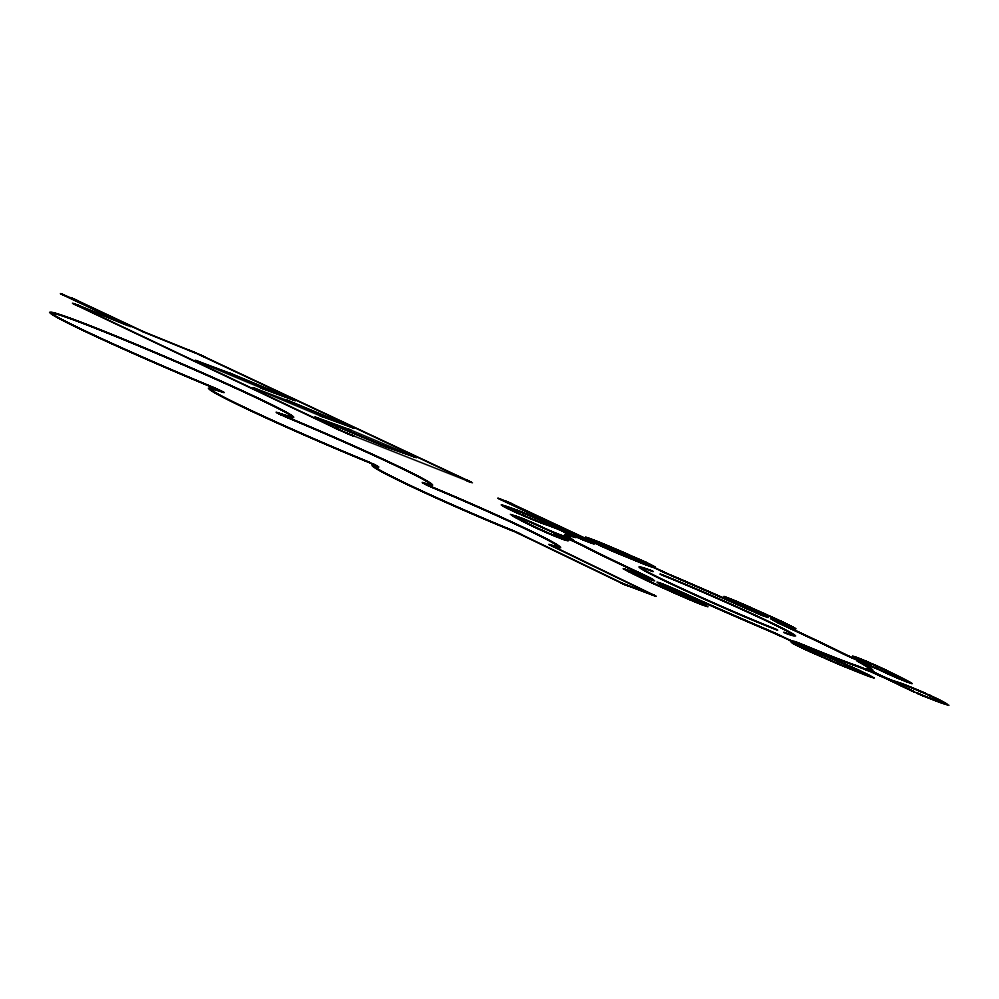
<?xml version="1.0" encoding="UTF-8"?>
<svg xmlns="http://www.w3.org/2000/svg" width="999" height="999" viewBox="0 0 999 999"><rect width="100%" height="100%" fill="white"/><g stroke="black" fill="none" stroke-linecap="round" stroke-linejoin="round"><path stroke-width="1.5" d="M568.119 540.784L567.27 539.885A17.208 0.649 23.7 0 0 562.2 537.262L557.904 534.989L562.449 536.513M874.125 678.059L842.307 665.434M852.597 656.068L868.106 662.262M501.348 504.87L517.607 510.626M947.439 704.757L947.402 704.757A68.781 2.41 24 0 1 947.064 704.757L922.015 695.292M567.981 540.821L563.349 539.46M944.467 703.421L943.331 703.271A67.358 2.36 24 0 1 942.394 703.009L938.024 701.548A56.906 1.998 24 0 1 936.438 700.961L932.966 699.637A43.719 1.536 24 0 1 931.105 698.9L923.039 695.579A22.303 0.787 24 0 1 920.978 694.705L917.944 693.393M511.838 514.897L522.177 518.493A17.445 0.649 23.6 0 1 523.963 519.23L526.336 520.354M656.193 596.378L624.138 584.14M910.763 683.079L906.88 681.705A20.192 0.662 23.9 0 0 907.354 681.88L908.403 682.23A26.224 0.862 23.9 0 0 908.828 682.354M655.107 567.057L650.836 565.721L654.607 567.744M377.098 466.183L373.651 464.41M376.049 465.709L375.886 465.684A103.047 4.346 23.6 0 0 407.117 484.353A103.047 4.346 23.6 0 0 512.524 530.719M795.791 628.733L780.793 622.677M314.91 416.995L350.587 430.057M945.741 704.095L945.366 704.058A68.107 2.385 24 0 1 944.604 703.883L942.207 703.159A64.411 2.248 24 0 1 940.608 702.622L924.862 696.415A24.226 0.849 24 0 1 920.504 694.567L917.744 693.306M566.445 540.184L566.183 540.159A37.462 1.411 23.6 0 1 565.159 539.91L564.31 539.647A29.133 1.099 23.6 0 1 564.023 539.547L563.074 539.223A25.812 0.974 23.6 0 1 562.387 538.973L562.25 538.936M424.65 483.653L424.987 483.728A122.153 4.833 23.4 0 0 401.785 468.169A122.153 4.833 23.4 0 0 285.127 416.396M497.889 498.164L508.366 502.36M624.7 569.143L634.24 572.702M77.547 305.07L127.909 325.487L60.327 293.569L72.927 298.726M585.689 537.125L600.087 542.669M502.959 505.432L505.107 505.969A62.512 2.185 23.6 0 1 505.619 506.131L515.909 509.877M253.009 387.649L289.685 401.336M652.672 594.805L624.487 584.278M794.455 628.159L786.887 625.249A26.811 0.862 23.8 0 1 781.68 623.051M564.735 539.522L564.647 539.497A35.652 1.349 23.6 0 1 564.085 539.373L562.237 538.786M872.252 677.347L872.364 677.372A21.466 0.799 24 0 1 872.302 677.322L872.164 677.334A29.333 1.099 24 0 1 871.827 677.247L871.053 677.022A39.71 1.486 24 0 1 869.704 676.573L868.393 676.111A53.109 1.986 24 0 1 862.199 673.751L859.277 672.589A66.921 2.498 23.9 0 1 856.955 671.665A69.955 2.61 23.9 0 1 854.832 670.791L854.095 670.491A72.253 2.697 23.9 0 1 843.73 666.196M563.336 538.886L563.261 538.873A34.253 1.299 23.6 0 1 562.762 538.761L560.951 538.199M706.256 606.093L693.019 600.948M352.972 427.784L350.924 426.835L354.133 428.271L320.204 415.759M792.894 642.856L792.969 642.869A32.905 1.249 24 0 1 795.142 643.531A16.758 0.637 23.9 0 0 789.759 640.284M587.037 537.699L587.986 537.974A23.976 0.787 23.7 0 1 588.261 538.061L589.173 538.386A32.655 1.074 23.7 0 1 590.621 538.923L592.032 539.46A44.093 1.461 23.7 0 1 597.764 541.72M794.455 643.543L796.528 644.168A18.444 0.699 23.9 0 0 790.621 640.596L767.657 630.207A168.556 5.944 23.8 0 1 678.259 590.933L661.388 584.078L676.473 591.358A18.319 0.712 23.8 0 1 687.175 596.178L687.849 596.49M869.093 675.936L869.043 675.923A27.36 1.024 24 0 1 868.606 675.811L843.281 665.921M796.041 644.243L797.939 644.83A20.117 0.762 23.9 0 0 791.47 640.921L782.504 636.688A20.017 0.762 23.9 0 0 766.171 629.358A163.948 5.782 23.8 0 1 679.382 591.221A19.68 0.749 23.8 0 0 656.93 582.08A19.68 0.749 23.8 0 0 676.997 591.795M513.948 515.596L514.772 515.809A32.443 1.211 23.6 0 1 515.184 515.946L515.796 516.146A26.823 0.999 23.6 0 1 516.52 516.396L518.094 516.97A20.567 0.762 23.6 0 1 518.743 517.207L519.443 517.482A19.418 0.724 23.6 0 1 520.179 517.769L520.729 517.981A18.769 0.699 23.6 0 1 521.54 518.306L521.59 518.331M588.361 538.274L589.035 538.461A23.189 0.762 23.7 0 1 589.622 538.661L590.284 538.898A28.821 0.949 23.7 0 1 590.546 538.985L598.351 542.095M515.422 516.233L516.046 516.396A31.618 1.174 23.6 0 1 516.296 516.471L517.494 516.87A23.889 0.887 23.6 0 1 517.994 517.045L524.987 519.792M61.364 294.006L63.624 294.905M589.66 538.836L590.372 539.048A22.39 0.737 23.7 0 1 590.846 539.21L597.464 541.733M651.023 565.322L650.249 565.209M725.336 597.027L732.941 599.987A25.362 0.812 23.8 0 1 735.326 600.986L737.936 602.197M907.504 681.755L907.279 681.693A23.364 0.774 23.9 0 1 906.93 681.58L905.344 681.206L912.249 683.678L881.23 668.169M650.898 565.446L652.047 565.821M855.968 657.354L857.929 658.141A22.153 0.724 23.9 0 1 858.403 658.304L867.132 661.837M628.159 570.579L634.902 573.139A23.314 0.912 23.8 0 1 635.289 573.301L638.274 574.537A29.558 1.161 23.8 0 1 641.733 575.998A19.518 0.749 23.8 0 0 654.495 580.719L653.171 579.657A19.406 0.737 23.8 0 0 644.193 575.099A163.948 5.782 23.8 0 1 585.739 546.79A18.606 0.687 23.7 0 0 560.139 535.352A18.606 0.687 23.7 0 0 559.353 536.163L563.786 538.686M501.323 499.575L499.163 498.701L501.585 499.9M704.258 605.294L704.058 605.232A17.907 0.699 23.8 0 1 701.323 604.245L701.223 604.208M792.894 627.522L791.37 626.873M650.724 565.234L650.187 565.184M414.285 456.655L412.987 456.019M702.522 604.545L702.322 604.482A16.346 0.637 23.8 0 1 700.262 603.733L700.087 603.671M726.985 597.702L732.042 599.662A21.653 0.699 23.8 0 1 735.301 601.023L736.438 601.56M261.026 387.837L295.617 400.761L262.899 388.686L199.375 362.113M728.259 598.276L733.828 600.461A20.667 0.662 23.8 0 1 734.877 600.899L735.988 601.373M316.433 417.607L317.969 418.431M783.903 632.404L784.677 632.592A82.48 2.91 23.8 0 0 761.413 618.344A82.48 2.91 23.8 0 0 663.96 575.736L659.839 573.988L661.8 574.725A85.527 3.009 23.8 0 1 763.086 618.993A85.527 3.009 23.8 0 1 787.075 633.716L783.666 632.28M255.519 388.723L256.393 389.173L254.508 388.261M196.728 360.876L198.476 361.725M643.568 563.686L647.427 565.022L642.569 562.524M383.191 445.467L415.484 457.142L383.878 445.804L317.357 418.082L350.936 430.244M648.925 564.622L646.99 564.073L664.023 572.152M560.002 537.862L560.052 537.874A23.439 0.887 23.6 0 0 560.751 538.124M319.892 415.584L351.586 427.135M648.988 564.647L650.037 565.134L648.289 564.597L652.135 566.708M385.339 446.428L319.717 419.18M857.729 657.929L867.919 662.075L866.945 661.65M653.159 595.104L653.895 595.329L548.738 544.38L549.5 544.555A99.513 4.196 23.6 0 0 532.192 531.992A99.513 4.196 23.6 0 0 432.779 487.574L431.918 487.162M347.814 428.833L412.787 455.981L411.263 455.207M561.95 538.811L557.155 537.025M260.764 387.674L293.007 399.513M321.815 416.458L320.667 415.996M322.939 416.958L256.893 389.348M232.43 374.313L197.939 361.488M286.713 400L350.125 426.486M287.712 400.449L289.398 401.173M543.306 523.563L549.987 525.686M790.421 626.535L791.158 626.798L790.346 626.498M862.674 662.999L860.751 662.399L861.65 662.999A168.556 5.944 23.8 0 1 871.003 670.629L878.433 674.525M262.7 388.549L261.513 388.037M63.674 294.98L64.198 295.18M466.296 480.419L468.968 481.331L465.859 479.707M229.595 373.039L292.257 399.188M198.302 361.738L195.242 360.277L232.18 374.163M627.509 585.651L625.849 584.989M516.208 510.164L511.126 508.279A61.289 2.148 23.6 0 0 509.74 507.792L505.631 506.593A44.418 1.548 23.6 0 0 505.432 506.593M543.006 523.439L529.632 518.106A29.833 1.049 23.6 0 1 528.583 517.669L527.697 517.245M642.257 563.149L648.701 565.621L644.73 563.486M567.32 537.824L570.229 538.561A167.02 5.894 23.8 0 1 572.877 536.301L573.488 536.413L569.742 534.378M568.394 538.336L571.59 539.148A165.484 5.844 23.8 0 1 574.15 536.875L574.825 537L567.507 533.391M558.528 537.312L558.066 537.137M519.193 511.326L518.718 511.138A51.386 1.798 23.6 0 0 516.883 510.427L514.335 509.365A58.417 2.048 23.6 0 0 512.262 508.591L508.728 507.317A61.926 2.173 23.6 0 0 507.317 506.843L504.383 506.031A46.191 1.611 23.6 0 0 504.033 506.018M866.757 664.435L869.417 665.484M874.287 667.594L859.352 661.788L860.351 662.449A167.02 5.894 23.8 0 1 869.555 669.979L877.584 674.125M515.721 509.89L516.883 510.427M903.158 680.169L906.343 681.505A19.068 0.624 23.9 0 1 905.768 681.281L898.975 678.546M701.985 604.62L701.335 604.37A22.365 0.874 23.8 0 1 700.262 603.945L700.174 603.908M561.925 535.839L556.156 533.366M699.475 603.433L699.125 603.483A22.94 0.899 23.8 0 1 698.401 603.196L696.665 602.484A30.345 1.186 23.8 0 1 693.718 601.248L689.722 599.4M700.524 603.945L700.586 603.97A20.754 0.812 23.8 0 1 698.875 603.296L698.875 603.296M467.157 480.819L470.142 481.843L199.638 354.757M468.019 481.231L471.316 482.355L467.457 480.344M515.684 509.715L519.63 511.351M516.683 510.177L518.194 510.851M585.164 540.471L587.05 541.196A167.02 5.894 23.8 0 1 589.872 542.245L592.17 542.957L497.952 498.239M586.113 540.921L588.186 541.72A165.484 5.844 23.8 0 1 590.983 542.757L593.481 543.531L586.151 539.885M77.635 305.207L74.625 304.183L337.375 428.921M517.207 510.389L519.892 511.6M625.649 555.094L623.626 554.295M550.899 526.123L544.405 524.063A51.661 1.798 23.6 0 1 537.062 521.203L533.578 519.805M702.122 604.782L708.066 606.73L683.915 594.892M625.087 584.602L655.069 595.841L653.259 594.842M62.35 294.443L63.037 294.63M505.169 500.949L507.892 502.11M506.093 501.373L507.554 501.973M518.831 511.026L518.019 510.701M518.956 511.151L521.241 512.062M646.041 564.81L650.012 566.146L643.319 562.812M631.031 571.49L633.791 572.602A26.074 1.024 23.8 0 1 635.277 573.214L636.962 573.913A30.819 1.211 23.8 0 1 641.321 575.749A17.895 0.687 23.8 0 0 653.009 580.069L651.698 579.02A17.795 0.674 23.8 0 0 643.468 574.85A165.484 5.844 23.8 0 1 584.49 546.278A17.058 0.637 23.7 0 0 561.013 535.776A17.058 0.637 23.7 0 0 560.302 536.525L565.859 539.285A56.156 2.123 23.6 0 1 566.72 540.034M645.679 577.397L650.149 578.921L644.555 575.524M698.301 602.959L698.451 603.021A18.407 0.724 23.8 0 0 698.713 603.134L698.888 603.196M350.974 434.827L472.49 482.867L200.787 355.269M351.76 435.202L354.133 436.276M519.705 511.451L522.539 512.649A39.048 1.361 23.6 0 1 524.487 513.436M558.466 534.303L568.881 537.986A168.556 5.944 23.8 0 1 571.603 535.726L568.169 533.703M78.197 305.419L73.501 303.684L75.599 304.782M78.884 305.744L75.737 304.583L77.36 305.494M597.102 541.52L599.225 542.445M518.556 510.851L523.801 513.024M627.222 555.794L622.714 553.983M552.459 526.823L533.404 519.73A32.767 1.149 23.6 0 1 527.897 517.445L525.874 516.483M582.817 539.46L589.323 542.245A163.948 5.782 23.8 0 1 592.095 543.269A18.594 0.637 23.7 0 0 588.648 540.859L501.673 499.85L509.552 502.922M775.923 620.604L771.802 619.143L778.184 622.689M762.861 615.509L766.995 616.932L763.361 614.972M556.493 536.513L556.455 536.588A20.292 0.774 23.7 0 0 561.663 538.711M519.393 511.176L522.002 512.362M622.789 553.896L629.445 556.705M556.193 536.388L555.257 536.101M697.914 602.809L697.876 602.884A25.974 1.011 23.8 0 1 693.781 601.198M79.421 305.956L72.427 303.221L335.689 428.259M350.349 434.577L353.334 435.964M597.764 541.72L605.606 545.054M521.016 511.9L527.847 514.81M902.859 680.119L901.672 679.557M819.63 653.408L822.289 654.457A18.594 0.699 24 0 1 831.18 658.104L844.779 664.223M142.845 331.518L194.618 352.585M78.796 305.669L130.844 326.76L62.388 294.468M142.457 331.456L191.209 351.173M597.889 541.708L604.245 544.492A58.916 1.961 23.7 0 0 602.422 543.618A56.206 1.861 23.7 0 0 600.387 542.782M522.127 512.35L526.298 514.173M625.511 554.969L627.921 556.081M628.708 556.468L622.115 553.621M549.912 525.586L556.156 528.359M550.761 525.998L553.134 527.097M646.166 564.934L642.819 563.498A165.484 5.844 23.8 0 0 619.605 553.97L617.132 552.834M584.39 540.234L586.151 541.008M787.724 625.474L787.524 625.449A22.103 0.712 23.8 0 1 786.3 624.949L784.902 624.363A26.024 0.837 23.8 0 1 781.23 622.814L778.683 621.678M761.238 614.785L765.684 616.358L758.878 612.974M777.559 621.328L773.313 619.929M762.1 615.209L768.293 617.507L762.662 614.635M521.103 518.056L522.277 518.606M868.506 665.047L857.954 661.163L859.053 661.887A165.484 5.844 23.8 0 1 868.119 669.33L875.998 673.376M863.885 668.843L860.176 667.407A168.556 5.944 23.8 0 1 803.296 645.179L795.753 642.32L803.059 646.091M892.706 680.781L902.272 683.741L922.689 692.245M189.298 350.274L191.721 351.373M352.497 435.614L349.013 434.028M599.188 542.232L607.417 545.804M521.453 518.194L523.439 519.155M556.967 533.703L569.455 538.848A18.244 0.662 23.7 0 0 572.939 539.722A163.948 5.782 23.8 0 1 575.424 537.45L576.161 537.587L569.13 534.015M555.044 535.926L550.973 534.303M862.312 662.1L866.732 663.686L862.524 661.45M863.211 662.537L868.119 664.298L864.147 662.15M904.507 680.868L905.269 681.181L896.578 677.397M645.816 577.547L643.244 576.411M828.933 657.379L826.111 656.256A20.005 0.749 23.9 0 1 798.026 643.93A20.005 0.749 23.9 0 1 800.761 643.893A163.948 5.782 23.8 0 0 856.093 665.521A19.593 0.699 24 0 1 868.456 670.566L878.708 675.012A19.618 0.699 24 0 1 899.337 684.615A29.121 1.024 24 0 0 901.011 685.501L902.122 686.063M70.642 297.69L77.635 300.711M627.135 555.694L630.082 557.03M553.846 527.385L542.22 523.051A52.035 1.811 23.6 0 1 540.222 522.29L535.664 520.491A41.059 1.424 23.6 0 1 534.178 519.905L532.017 519.03A32.03 1.124 23.6 0 1 529.732 518.094L528.633 517.632M583.603 539.847L581.243 538.811M585.189 540.621L583.453 539.847L585.926 540.671A168.556 5.944 23.8 0 1 588.773 541.733L590.859 542.382L586.888 540.234M775.848 620.491L779.807 622.315M759.727 614.098L764.385 615.784L760.227 613.611M787.112 625.224L786.5 624.962A19.78 0.637 23.8 0 1 786.188 624.837L783.703 623.801A24.95 0.799 23.8 0 1 780.781 622.564M759.028 613.811L762.961 615.621M522.714 518.781L524.575 519.617M562.35 536.401L564.722 537.437M563.923 537.112L556.518 534.303L560.514 536.538M349.563 434.303L351.598 435.252M524.125 513.099L526.898 514.423M616.308 552.497L617.906 553.209A168.556 5.944 23.8 0 1 641.545 562.849L651.286 566.758L644.043 563.161M533.116 519.68L526.773 516.982M558.478 534.465L555.319 533.016M556.131 536.525L556.056 536.5A17.183 0.649 23.7 0 1 553.783 535.564L553.708 535.526M556.955 536.95L553.259 535.339M891.97 680.469L899.425 682.804A59.141 2.06 24 0 1 905.756 685.189L909.115 686.538A36.838 1.274 24 0 1 914.397 688.698L924.724 693.256M513.324 531.043L511.413 530.132A100.687 4.246 23.6 0 1 408.479 484.852A100.687 4.246 23.6 0 1 377.909 466.595L375.237 465.022M190.722 350.849L192.819 351.835M524.987 513.449L527.659 514.61M621.403 553.321L622.864 553.983M552.459 526.685L554.595 527.697M760.451 614.522L762.087 615.272M368.893 462.325L367.632 461.7A119.955 4.745 23.4 0 1 241.483 406.106A119.955 4.745 23.4 0 1 222.527 391.97L223.277 392.157L220.642 390.771M829.782 657.729L824.837 655.656A18.332 0.687 23.9 0 1 799.1 644.367A18.332 0.687 23.9 0 1 801.61 644.318A165.484 5.844 23.8 0 0 857.442 666.146A17.957 0.637 24 0 1 868.78 670.766L879.732 675.649M350.661 434.877L348.301 433.728L349.7 434.465M604.108 544.255L615.521 549.2M606.268 545.267L609.315 546.59M527.247 514.51L529.707 515.584M615.434 552.135L620.454 554.383A163.948 5.782 23.8 0 1 643.456 563.823M618.344 553.521L613.261 551.323M581.855 539.123L584.153 540.197M778.396 621.615L770.491 618.568L778.908 623.039M215.06 388.399L214.048 387.887A131.131 4.745 23.3 0 1 52.11 313.923A131.131 4.745 23.3 0 1 198.501 371.328A131.131 4.745 23.3 0 1 277.797 412.887L276.973 412.662L279.345 413.923M868.543 664.997L870.304 665.784M871.802 666.545L856.568 660.551L857.754 661.338A163.948 5.782 23.8 0 1 866.682 668.681A19.281 0.674 24 0 0 884.615 677.509A19.281 0.674 24 0 0 901.223 683.978L902.072 684.028A59.728 2.085 24 0 1 903.733 684.64L907.716 686.151A46.666 1.623 24 0 1 909.065 686.688L911.051 687.487A36.076 1.249 24 0 1 913.211 688.361L919.517 690.996A21.066 0.724 24 0 1 920.141 691.271L920.266 691.32A20.504 0.712 24 0 1 921.003 691.633L921.178 691.708M634.115 572.577L642.981 576.373M891.183 680.144L912.999 688.199A33.479 1.161 24 0 1 914.023 688.623L914.997 689.023A29.446 1.024 24 0 1 916.52 689.66L917.844 690.222A23.189 0.799 24 0 1 920.603 691.408L921.303 691.708A19.181 0.662 24 0 1 925.149 693.393L924.112 692.806M818.019 652.734L819.729 653.533M512.924 530.819L510.864 529.845A99.513 4.196 23.6 0 1 409.153 485.102A99.513 4.196 23.6 0 1 378.933 467.045L372.265 463.786M71.628 298.089L72.615 298.564M191.483 351.161L193.406 352.073M232.567 374.375L291.995 399.188L290.759 398.551M289.835 401.398L350.025 426.361M608.216 546.078L611.301 547.427M628.171 556.068L630.806 557.33M623.376 554.32L616.57 551.261M527.11 514.323L529.058 515.259M553.371 527.06L555.369 528.021M761.176 614.885L756.767 612.862M524.413 519.48L526.123 520.267M564.06 537.1L565.546 537.787M860.876 661.5L869.492 664.909L865.122 662.549M901.023 679.357L898.663 678.346M775.961 629.345L774.712 628.833A82.48 2.91 23.8 0 1 672.602 584.353A82.48 2.91 23.8 0 1 653.271 571.59L651.123 570.579A85.527 3.009 23.8 0 0 670.991 583.753A85.527 3.009 23.8 0 0 777.097 629.957L777.709 630.157L775.961 629.345A84.003 2.96 23.8 0 1 671.803 584.053A84.003 2.96 23.8 0 1 652.197 571.078M369.255 462.475L367.182 461.451A118.856 4.695 23.4 0 1 242.22 406.393A118.856 4.695 23.4 0 1 223.401 392.37L224.263 392.582L217.869 389.61M863.86 668.743L865.596 669.542M291.171 398.763L291.958 399.138M200.15 362.525L198.838 361.963M349.013 425.936L350.811 426.71M349.638 426.248L350.212 426.523M257.58 389.722L258.179 390.022M412.275 455.719L413.111 455.994M347.565 433.416L348.763 433.978M610.252 546.928L613.311 548.276M527.984 514.685L530.506 515.921M614.535 551.748L616.62 552.747M582.467 539.435L579.52 538.086M583.079 539.76L578.633 537.699M777.684 621.253L781.33 622.951M780.544 622.627L774.412 620.304L782.055 624.45M427.01 484.902L424.026 483.304A121.054 4.783 23.4 0 0 401.074 467.882A121.054 4.783 23.4 0 0 285.427 416.571L283.766 415.821M285.264 416.546L286.039 416.908A118.856 4.695 23.4 0 1 399.637 467.32A118.856 4.695 23.4 0 1 422.115 482.43L428.009 485.364M525.437 519.917L510.327 514.335L534.003 526.748A36.776 1.386 23.7 0 0 536.863 528.084M552.797 535.002L550.074 533.841M431.306 486.8L432.03 487.162A101.873 4.296 23.6 0 1 533.753 532.604A101.873 4.296 23.6 0 1 551.523 545.491L553.259 546.64M891.982 680.556L889.51 679.445M892.794 680.968L890.121 679.77M817.145 652.372L823.563 655.057A16.908 0.637 24 0 1 831.655 658.366A62.038 2.36 24 0 1 844.167 663.811M828.97 657.317L830.681 658.104M693.781 601.198L692.369 600.599M844.58 666.47L842.806 665.646M844.58 666.383L869.355 676.273A35.115 1.311 24 0 0 869.58 676.348L870.166 676.523A28.359 1.061 24 0 0 870.604 676.635M193.082 351.835L194.38 352.447M199.9 362.412L199.076 361.988M629.145 556.468L633.141 558.316M620.329 552.934L622.34 553.883M529.195 515.197L532.455 516.633A19.543 0.674 23.6 0 1 534.29 517.532L535.214 517.919L532.43 516.57M529.557 515.409L532.405 516.72M758.104 613.486L760.202 614.485M554.445 532.654L556.455 533.628M860.102 661.176L870.866 665.521L852.659 656.243M861.388 661.837L863.061 662.612M564.972 537.487L571.89 540.459M869.555 665.409L872.864 666.932M641.433 575.649L651.635 579.582L642.919 574.75M368.319 461.925L370.379 462.949M691.895 600.324L694.342 601.348A24.775 0.962 23.8 0 0 695.629 601.885L696.415 602.21A20.23 0.787 23.8 0 0 697.477 602.634M843.056 665.908L840.908 664.834M512.137 530.369L513.936 531.243M512.524 530.594L514.16 531.406M624.837 584.502L625.961 585.102M72.34 298.389L73.214 298.851M319.842 419.28L319.118 418.881L385.639 446.628L416.658 457.679L413.087 456.068M347.939 433.628L344.493 432.105M347.39 433.454L348.701 434.053M507.43 501.86L508.628 502.472M612.412 547.739L617.719 550.137M614.26 548.563L613.698 548.326A60.976 2.023 23.7 0 0 604.907 544.655M735.601 601.098L737.387 601.96A41.808 1.349 23.8 0 1 750.524 607.567M613.598 551.361L615.534 552.285M525.112 516.158L526.323 516.783M524.238 515.784L527.06 517.157M284.628 416.221L285.502 416.683M215.759 388.698L213.711 387.699A130.12 4.708 23.3 0 1 53.047 314.31A130.12 4.708 23.3 0 1 198.351 371.291A130.12 4.708 23.3 0 1 276.96 412.512L276.024 412.237L280.632 414.473M524.912 519.555L530.107 521.965M525.474 519.855L526.785 520.541M553.558 532.267L555.394 533.179M900.049 678.883L897.352 677.734M431.406 486.95L432.217 487.337M829.982 657.729L832.579 658.915M817.844 652.747L813.411 650.774M693.081 601.061L690.696 599.812M839.11 664.085L841.395 665.284M839.847 664.472L838.723 663.923M840.059 664.485L842.082 665.584M841.283 665.084L843.456 666.158M193.918 352.185L195.242 352.847M346.241 432.904L347.677 433.616M507.854 502.047L509.19 502.759M614.66 548.688L616.558 549.55M736.263 601.323L739.61 602.909A34.59 1.111 23.8 0 1 741.932 603.908M736.85 601.735L723.838 596.428L743.83 606.143M630.144 556.893L631.955 557.767M619.417 552.547L621.266 553.434M757.23 613.111L759.19 614.06M554.845 527.622L557.804 529.058M284.116 415.971L284.965 416.458M859.29 660.826L860.738 661.5M860.401 661.425L862.025 662.175M870.616 665.858L873.813 667.332M215.372 388.399L216.995 389.135M216.109 388.848L214.81 388.161A133.167 4.82 23.3 0 1 50.225 313.137A133.167 4.82 23.3 0 1 198.801 371.391A133.167 4.82 23.3 0 1 279.458 413.648L281.131 414.647M565.921 537.874L570.879 540.009M865.846 669.58L868.443 670.754M867.457 670.329L858.815 666.77A167.02 5.894 23.8 0 1 802.447 644.755L797.264 642.994L802.272 645.716M923.176 695.779L949.038 705.369L929.732 695.516M431.643 487.1L430.894 486.725L431.605 486.988A103.047 4.346 23.6 0 1 534.527 532.904A103.047 4.346 23.6 0 1 552.534 545.953L553.983 546.915M368.906 462.175L369.83 462.674M690.334 599.737L689.472 599.288M836.887 663.136L838.323 663.836M837.986 663.611L839.11 664.16M840.708 664.997L836.613 663.024M840.296 664.747L840.059 664.647A65.622 2.448 23.9 0 1 824.849 658.104M194.768 352.547L195.879 353.122M412.025 455.532L412.674 455.894M617.519 549.9L622.202 552.06M616.371 549.413L620.017 551.123M736.725 601.523L743.206 604.457M737.886 602.122L738.948 602.622M631.181 557.33L633.94 558.666M531.855 516.321L533.516 517.082M612.637 550.948L613.998 551.585M555.931 528.084L558.653 529.42M580.781 538.798L577.709 537.312M525.324 516.421L523.364 515.409A18.944 0.662 23.6 0 1 522.752 515.147L522.639 515.097A18.457 0.649 23.6 0 1 521.928 514.797L521.84 514.76M858.466 660.476L860.951 661.725M552.647 531.88L553.933 532.492M554.308 532.717L549.775 530.756M888.635 679.07L890.746 680.107M831.031 658.179L833.216 659.19M816.845 652.322L812.424 650.349M689.585 599.425L688.498 598.876A40.884 1.586 23.8 0 1 685.626 597.652M834.577 662.15L836.188 662.924M835.751 662.662L837.187 663.498M624.313 584.215L625.187 584.715M73.451 298.851L143.032 331.556M195.629 352.909L196.491 353.321L195.792 353.047M257.118 389.573L256.281 389.223M345.367 432.542L346.641 433.179M508.304 502.235L509.74 502.997M619.842 550.899L623.601 552.609M739.023 602.609L742.494 604.145M618.481 552.147L620.154 552.959M757.692 613.361L755.157 612.162M758.154 613.611L755.431 612.337M579.595 538.286L567.632 533.054M523.039 515.384L524.113 515.909M526.91 520.404L528.271 521.178M527.934 521.041L526.423 520.329A17.145 0.637 23.6 0 1 529.932 521.778L530.806 522.215M215.934 388.636L217.07 389.123M550.711 534.19L553.421 535.476A19.905 0.749 23.7 0 1 541.57 530.219M923.263 695.891L921.415 695.029M430.382 486.513L431.056 486.85L428.958 485.839M687.462 598.513L691.208 600.187A49.188 1.911 23.8 0 1 674.974 593.131M369.505 462.425L370.292 462.862M832.791 661.388L834.34 662.287M833.678 661.775L835.052 662.587M834.277 662.025L836.475 663.199M513.474 530.931L514.597 531.593M196.491 353.284L197.352 353.658M508.753 502.435L510.601 503.234M345.579 432.729L343.456 431.805M622.165 551.898L626.298 553.821M632.242 557.779L633.528 558.391M617.669 551.898L619.005 552.472M611.663 550.524L613.561 551.51M866.657 661.588L856.093 657.217A24.388 0.799 23.9 0 0 855.556 657.042L854.994 656.855A27.585 0.899 23.9 0 0 854.807 656.805L854.37 656.693A35.639 1.161 23.9 0 0 853.995 656.643M557.042 528.558L559.502 529.795M523.226 515.521L521.066 514.423M857.617 660.114L859.839 661.251M872.864 666.808L875.511 668.006M873.338 667.07L875.174 667.981M528.071 521.028L528.896 521.441M552.922 532.067L550.786 531.081M887.724 678.683L889.659 679.645M549.413 533.566L550.349 534.028M550.674 534.303L548.826 533.304M921.977 695.341L920.179 694.492M834.128 659.515L835.489 660.164M833.453 659.215L834.839 659.889M832.779 658.928L834.19 659.602M685.938 597.852L687.225 598.563M830.119 660.239L832.192 661.363M687.025 598.326L688.436 599.088M831.305 660.751L833.628 661.975M370.117 462.687L370.754 463.124M198.876 361.9L197.79 361.501M256.83 389.46L253.072 387.724M319.006 418.918L314.922 417.02M624.5 552.897L626.535 553.933M742.02 603.796L743.493 604.582M633.316 558.241L634.765 559.028M614.373 550.312L616.021 551.023M617.007 551.61L612.999 549.875M671.078 575.299L673.963 576.698A163.948 5.782 23.8 0 1 749.275 609.727L750.574 610.252M671.241 575.424L672.789 576.198M612.075 550.811L609.665 549.662M535.339 517.819L537.612 518.906M612.287 550.961L608.491 549.25L609.702 549.837M534.752 517.557L536.063 518.294M866.233 661.288L867.731 662.1M576.785 536.913L578.146 537.612M522.327 515.134L518.943 513.548M897.901 678.084L898.738 678.496M897.676 677.871L898.401 678.346M898.351 678.271L899.075 678.646M528.658 521.278L529.907 521.878M920.916 691.483L924.087 692.856M867.994 670.491L869.455 671.191M921.328 695.054L919.617 694.18A21.079 0.749 24 0 1 918.256 693.593M835.813 660.239L838.398 661.425M834.802 659.802L836.126 660.439M683.878 596.89L685.052 597.477M828.059 659.352L829.07 659.864M828.933 659.727L830.032 660.426M686.613 598.301L683.516 596.952M829.832 660.114L831.468 661.051M514.173 531.231L514.922 531.618M197.153 353.671L198.214 354.033M744.555 604.894L751.548 608.104L749.887 607.367A43.119 1.399 23.8 0 0 745.379 605.406L744.043 604.67M626.785 553.896L628.633 554.845M743.019 604.233L744.942 605.219M626.223 553.646L628.134 554.62M743.281 604.445L744.08 604.832M612.187 549.363L613.823 550.074M754.32 611.8L755.706 612.512M755.993 612.687L753.483 611.438M868.268 662.337L867.219 661.775M535.939 518.131L537.487 518.918M567.42 532.842L576.898 537.012M558.154 529.045L561.563 530.531M896.852 677.572L897.689 678.046M856.742 659.74L858.703 660.751M897.052 677.659L898.051 678.196M897.352 677.846L896.453 677.334M874.787 667.757L877.909 669.168M282.754 415.509L283.429 415.671M886.8 678.271L888.136 678.92M888.561 679.17L884.914 677.447M216.82 389.148L217.632 389.373M549.238 533.691L546.79 532.417M837.849 661.113L839.36 661.85M836.488 660.526L837.749 661.151M825.798 658.366L827.209 659.203M682.092 596.116L683.016 596.59M826.872 658.841L827.921 659.502M683.915 596.977L680.993 595.854M827.472 659.09L829.32 660.114M623.963 584.053L624.662 584.552M73.963 299.176L75.986 300M197.927 353.971L199.9 354.77M197.79 353.946L199.613 354.67M628.496 554.632L630.731 555.756M509.715 502.947L511.051 503.434M628.571 554.77L630.119 555.481M749.412 608.603L751.698 609.74M342.395 431.343L343.706 431.768M634.402 558.716L635.589 559.378M610.002 548.463L611.638 549.125M612.35 549.587L608.154 547.752A49.063 1.598 23.7 0 0 618.743 552.297M670.167 574.9L671.415 575.549M671.59 575.674L666.733 573.538M867.994 662.062L869.605 662.924M868.206 662.2L868.93 662.624M867.544 661.862L868.668 662.512M566.533 532.467L567.744 533.154M559.365 529.62L560.414 530.069M857.279 660.077L854.982 658.965M875.236 667.832L876.797 668.631M896.14 677.26L895.866 677.085A21.016 0.687 23.9 0 1 890.958 674.962M857.542 660.252L855.044 659.04M896.99 677.734L895.766 677.035M519.443 513.886L520.679 514.423M530.444 521.94L535.601 524.213M879.395 675.436L880.706 676.073M917.482 693.194L918.581 693.868M548.264 533.254L544.78 531.73M840.833 662.424L842.145 663.061M840.209 662.15L841.545 662.799M839.535 661.85L840.634 662.399M838.86 661.563L840.009 662.125M678.021 592.232L676.822 591.645A18.044 0.687 23.8 0 1 658.428 582.742A18.044 0.687 23.8 0 1 679.008 591.133A165.484 5.844 23.8 0 0 766.658 629.645A18.344 0.699 23.9 0 1 781.655 636.363M823.588 657.404L824.612 657.991M825.074 658.266L822.889 657.167M825.162 658.091L826.498 658.89M681.917 596.041L674.675 593.081M514.872 531.53L516.271 532.142M630.731 555.606L634.602 557.405M630.594 555.644L631.755 556.206M751.373 609.452L752.534 610.114M635.501 559.19L637.687 560.164M635.551 559.315L636.475 559.727M607.842 547.614L609.602 548.239M869.33 662.649L870.354 663.249M868.443 662.25L869.417 662.837M869.13 662.712L869.929 663.061M537.499 518.756L539.373 519.58M565.484 532.105L566.558 532.579L564.223 531.605M895.916 677.272L891.42 675.287M896.627 677.584L895.566 676.947A19.143 0.624 23.9 0 1 891.982 675.361L891.033 675.112M518.618 513.523L519.705 513.886M923.213 692.419L924.362 692.981M530.731 522.24L531.256 522.465A19.518 0.724 23.6 0 1 534.702 524L536.725 524.712L535.352 524.288M880.469 675.911L882.666 676.935M916.945 692.956L917.119 693.156M917.119 693.031L917.856 693.556M282.205 415.259L283.079 415.522M917.394 693.156L918.218 693.706M842.419 663.111L844.155 663.948M841.782 662.837L842.756 663.336M217.17 389.31L218.194 389.622M821.54 656.505L822.252 656.892M822.09 656.892L823.001 657.367M371.141 463.286L371.94 463.474M622.452 583.578L624.225 584.365M74.251 299.3L142.645 331.493M199.026 354.483L200.712 355.132M633.99 557.042L638.548 559.153M632.579 556.518L633.316 556.88M317.869 418.431L318.569 418.643M749.6 608.778L746.128 607.292M749.687 608.866L747.302 607.817M606.093 546.803L607.642 547.377M605.981 546.803L608.066 547.614M752.647 611.063L753.758 611.713M342.932 431.431L339.772 430.132M538.274 519.255L540.309 519.992M876.448 668.368L881.355 670.541M517.981 513.186L518.931 513.486M518.756 513.523L516.97 512.799M883.965 677.022L886.275 678.171M549.85 530.669L547.489 529.757M915.958 692.519L916.77 693.069M916.495 692.757L917.132 693.231M844.704 663.985L846.028 664.772M843.968 663.661L845.416 664.497M811.438 649.912L812.599 650.486M677.959 592.145L679.108 592.644M820.179 655.906L818.281 655.282M819.605 655.868L821.016 656.268M820.279 656.168L821.653 656.768M821.403 656.593L822.327 657.067M428.683 485.814L429.333 486.051M753.196 608.691L754.02 609.053M752.085 608.191L753.496 608.965M751.41 607.954L752.422 608.491M635.501 557.704L636.513 558.154M752.484 609.939L753.596 610.426M510.102 503.159L511.5 503.633M871.203 663.473L872.152 664.048M636.413 559.74L637.537 560.139M751.51 610.726L752.634 611.213M870.504 663.161L871.078 663.573A19.505 0.637 23.9 0 1 873.413 664.56M604.407 546.053L605.769 546.553M668.206 574.1L669.255 574.5M606.381 546.828L604.208 546.016A32.892 1.074 23.7 0 1 600.249 544.193M342.158 431.093L339.323 429.982M877.671 668.905L878.908 669.442M855.119 659.128L854.02 658.653L855.181 659.215M565.659 532.08L563.074 531.093M561.338 530.531L562.699 531.031M561.213 530.531L564.123 531.78M925.536 693.618L925.012 693.206L925.861 693.768M517.345 512.912L518.344 513.236M924.562 693.006L925.224 693.481M882.779 676.623L885.114 677.659M881.555 676.385L883.753 677.359M571.765 540.471L572.902 540.909M281.656 415.022L282.729 415.372M846.565 664.81L847.377 665.371M845.828 664.472L847.839 665.571M545.204 531.78L545.766 531.967A17.857 0.674 23.7 0 0 546.69 532.367M845.079 664.148L846.615 665.034M811.5 649.999L809.302 649.025M818.281 655.069L817.644 654.932L818.805 655.294M217.52 389.46L218.744 389.86M818.918 655.569L819.854 655.906M674.712 592.869L671.303 591.583M673.701 592.644L675.873 593.394A50.537 1.948 23.8 0 0 681.38 595.804M428.096 485.551L428.821 485.826L428.084 485.452M371.516 463.449L373.713 464.273M292.545 399.388L293.381 399.712M755.531 609.777L758.341 610.976M754.47 609.303L755.918 610.052M753.745 609.028L754.807 609.552M637.012 558.379L638.011 558.816M753.371 610.476L755.793 611.413M872.027 663.836L872.864 664.21M750.386 610.227L751.698 610.701L749.849 609.877A167.02 5.894 23.8 0 0 673.226 576.273M637.237 560.114L638.773 560.639M666.97 573.601L668.343 574.1M604.183 545.854L603.708 545.641A30.07 0.987 23.7 0 1 602.135 544.942L599.8 544.043M604.72 546.091L600.874 544.53M854.083 658.566L851.847 657.679M854.058 658.603L851.623 657.629M540.621 520.129L541.858 520.679M539.585 519.83L540.734 520.242M563.636 531.243L564.785 531.693M926.235 693.93L926.76 694.168M516.146 512.425L517.682 512.937M914.947 692.27L914.16 691.857M548.926 530.257L546.378 529.258M848.363 665.596L849.287 666.221M848.001 665.434L848.8 665.996M847.289 665.122L848.301 665.784M541.97 530.332L542.694 530.594A19.306 0.724 23.7 0 0 544.992 531.618L545.104 531.668M545.317 531.768L540.259 529.707M281.755 414.972L282.392 415.222M281.131 414.785L281.905 415.084M679.033 592.682L681.368 593.656M815.733 654.158L816.97 654.482M816.37 654.432L817.756 654.832M817.007 654.72L817.869 654.957M671.503 591.52L673.289 592.245M673.014 592.345L673.888 592.657M515.909 532.167L516.958 532.455M200.225 355.007L201.786 355.632M758.041 610.889L759.502 611.55L758.853 611.351M756.243 610.189L756.955 610.451M638.473 559.028L639.835 559.64M754.195 610.851L756.88 611.9M872.814 664.347L873.463 664.522M872.664 664.173L873.089 664.46M891.72 675.249L890.658 674.937A22.303 0.737 23.9 0 0 896.677 677.547M606.118 548.201L608.666 549.225L605.831 548.126M878.833 669.58L879.882 669.992M540.197 520.104L540.784 520.367M562.275 530.956L563.811 531.53M516.82 512.562L513.786 511.188M515.534 512.162L517.132 512.699M882.891 676.61L883.953 677.085M913.985 691.645L912.749 691.283M913.473 691.608L914.16 691.72M913.848 691.77L914.572 692.107M547.989 529.857L544.205 528.271M572.677 540.871L573.888 541.346M849.437 666.083L853.446 667.869M849.075 665.921L849.862 666.47A37.388 1.411 24 0 1 851.797 667.344L852.734 667.694M814.734 653.483L813.248 653.046M813.835 653.309L815.234 653.708M814.472 653.583L815.946 654.033M815.109 653.87L816.108 654.108M669.08 590.446L670.192 590.859M671.728 591.545L668.019 590.122M218.456 389.772L219.28 390.097M669.992 590.996L671.69 591.683M427.51 485.302L428.309 485.601M371.89 463.623L372.852 463.936M623.613 583.903L622.714 583.628M761.738 612.599L759.477 611.488M746.827 607.454L743.83 606.256M638.823 559.328L641.196 560.239M873.738 664.76L874.525 664.947M510.464 503.321L601.373 545.916M638.286 560.526L639.847 561.126M638.049 560.476L640.059 561.326M665.546 573.014L667.444 573.701M601.286 544.555L597.814 543.156M890.609 674.75L888.723 674.063M890.908 674.887L889.897 674.6A29.096 0.949 23.9 0 1 883.865 671.803M879.757 669.992L880.906 670.454M890.271 674.762L891.183 675.012M606.693 548.351L602.172 546.465M606.405 548.276L603.359 547.002M541.121 520.467L543.056 521.228M927.959 694.517L927.322 694.355M562.687 530.819L563.923 531.306M561.938 530.581L563.361 531.168M563.511 531.443L564.91 532.017M881.63 676.111L883.004 676.598M514.935 511.888L516.196 512.337M883.653 677.384L884.839 677.846M913.198 691.296L912.374 691.121M913.373 691.37L911.912 690.846M812.736 652.734L813.648 653.009M680.044 593.131L682.467 594.155M812.674 652.784L814.222 653.259M280.619 414.56L282.068 415.072M666.271 589.26L668.518 590.122M666.071 589.235L669.555 590.584M516.758 532.417L517.644 532.754M516.346 532.355L518.319 533.066M764.01 613.523L768.618 615.609M762.612 613.036L765.122 614.073M761.563 612.562L762.849 613.049M875.386 665.384L876.498 665.834A24.863 0.812 23.9 0 0 874.812 665.184L875.511 665.396A25.712 0.837 23.9 0 1 876.348 665.821L877.472 666.283M641.683 560.514L643.256 561.176M745.654 606.98L746.603 607.404M755.019 611.213L756.181 611.688M874.337 665.022L875.062 665.247A24.001 0.787 23.9 0 1 876.323 665.921L876.985 666.058M640.421 560.052L642.045 560.626A24.026 0.787 23.7 0 1 643.443 561.363L644.055 561.588M744.967 606.768L746.365 607.342M874.025 664.884L875.012 665.172M639.947 559.827L640.834 560.139M639.522 561.026L640.896 561.6M666.558 573.301L662.175 571.478M889.56 674.275L881.58 670.816M599.974 543.968L594.717 541.62A22.69 0.749 23.7 0 0 595.754 542.157L596.278 542.395M852.309 657.779L847.115 655.581M889.897 674.425L887.999 673.626M850.461 657.105L852.085 657.729M599.263 543.806L600.074 544.118M889.51 674.425L890.459 674.675M928.87 694.929L928.083 694.755L928.708 694.917M928.633 694.829L927.497 694.492M340.671 430.432L338.024 429.345M541.296 520.591L542.619 521.078M340.222 430.282L337.412 429.12M561.763 530.394L563.074 530.931M560.826 530.082L562.312 530.706M912.674 691.058L910.564 690.297L911.987 690.746M515.197 511.95L512.562 510.814M515.696 512.112L507.03 508.216M912.012 690.958L913.024 691.221M536.575 524.712L537.462 525.049M573.563 541.271L574.862 541.783M546.728 529.345L541.895 527.21M853.958 668.181L853.745 668.081A40.909 1.548 24 0 0 848.925 665.921M853.059 667.906L854.807 668.556M808.203 648.538L809.465 649.038M810.926 651.997L812.624 652.547M811.513 652.26L813.074 652.747M812.087 652.522L812.874 652.734M664.21 588.261L665.384 588.711M666.957 589.41L662.662 587.699M664.697 588.623L666.72 589.385M218.207 389.76L220.779 391.183A122.153 4.833 23.4 0 0 240.01 405.557A122.153 4.833 23.4 0 0 368.544 462.187M428.371 485.526L426.398 484.79M426.948 485.039L427.797 485.377M755.831 611.588L758.978 612.849M642.856 561.001L641.071 560.339M887.686 673.488L888.423 673.763M665.259 572.764L666.221 573.201M888.311 673.776L888.985 674.025M664.385 572.489L665.883 573.114M881.13 670.504L882.567 671.091M510.639 503.396L600.549 545.591M511.076 503.546L513.086 504.408M880.668 670.404L887.686 673.426M598.588 543.456L585.576 537.187M928.77 695.067L929.769 695.341M928.595 694.992L929.545 695.242M928.421 694.917L929.32 695.142M928.271 694.842L930.456 695.654M541.795 520.829L543.656 521.49M565.983 532.504L564.522 531.893L565.896 532.579M563.723 531.655L565.022 532.18M880.481 675.586L882.067 676.173M884.639 677.821L885.926 678.333M912.162 690.821L887.512 679.133M911.463 690.634L912.337 690.908M888.436 679.557L896.59 683.441A31.281 1.099 24 0 0 899.912 685.164L912.512 690.983M514.585 511.675L513.374 510.988M855.219 668.743L855.968 669.018M574.45 541.658L576.748 542.644M854.37 668.506L855.369 668.743M536.9 524.925L542.257 527.235M536.188 524.675L538.486 525.649M854.195 668.356L853.408 668.069M808.491 648.588L804.058 646.64M810.027 651.448L811.275 651.935A34.565 1.311 23.9 0 0 812.175 652.335M809.202 651.223L810.102 651.548M542.395 530.457L537.749 528.558M809.777 651.485L810.826 651.885M810.351 651.735L811.2 652.047M280.994 414.635L281.743 414.922M279.171 413.898L280.994 414.685M661.363 587.037L663.786 587.986M660.639 586.788L664.585 588.349M202.46 355.944L203.721 356.468M201.323 355.507L202.472 355.994M770.341 616.383L767.919 615.434A59.728 1.948 23.8 0 0 764.984 614.11M877.934 666.545L881.006 668.006M876.885 666.183L878.433 666.72M876.51 666.008L877.959 666.495M642.045 560.776L642.419 560.951A21.391 0.699 23.7 0 1 643.319 561.363L644.455 561.713M643.031 561.126L643.656 561.363M887.974 673.563L884.39 671.977M641.92 562.062L640.484 561.463L644.792 563.386M639.647 561.188L640.921 561.713M596.403 542.519L597.514 542.957A25.599 0.837 23.7 0 0 597.976 543.169M929.245 695.292L930.094 695.541M929.07 695.204L929.769 695.404M542.357 521.078L544.83 522.027M560.864 529.982L562.237 530.556M881.13 675.761L876.148 673.601M559.74 529.595L561.301 530.244M565.509 532.342L567.032 532.979M879.357 675.074L880.806 675.674M885.614 678.259L886.987 678.821M856.393 669.28L857.167 669.555M855.531 669.03L856.568 669.293A31.643 1.186 24 0 1 857.167 669.63M855.194 668.868L856.006 669.105M854.844 668.718L855.606 668.918M808.303 650.736L809.327 651.048M809.752 651.248L807.816 650.361A26.249 0.999 23.9 0 1 806.655 649.825L800.723 647.04M810.214 651.46L807.13 650.274M808.691 650.986L810.364 651.523M541.146 529.97L540.946 529.882A26.261 0.987 23.7 0 1 539.223 529.083L537.25 528.334M541.67 530.132L540.996 529.82A25.337 0.962 23.7 0 1 539.647 529.208L522.177 520.791M658.553 585.839L660.027 586.438M661.95 587.15L657.642 585.189A68.956 2.647 23.8 0 1 654.158 583.603L649.013 581.455M659.24 586.151L661.7 587.112M372.627 463.948L375.362 465.022M516.77 532.554L518.056 533.066M623.251 583.741L621.603 583.191M201.848 355.744L205.569 357.33M770.941 616.82L772.602 617.419M769.942 616.358L772.04 617.17M768.93 615.896L770.903 616.645M877.634 666.52L881.867 668.294M877.297 666.37L878.258 666.695M742.732 605.756L745.167 606.705M756.63 611.937L758.453 612.662M645.329 562.112L643.319 561.363M848.713 656.256L850.586 656.992M641.42 561.888L642.919 562.512M597.877 543.019L597.327 542.769A20.592 0.674 23.7 0 1 596.203 542.245L592.944 540.734M511.338 503.658L512.262 504.083M929.819 695.554L936.5 698.526A21.466 0.737 24 0 1 937.574 699.038L938.573 699.525A22.028 0.762 24 0 1 939.16 699.812L940.396 700.424A29.258 1.011 24 0 1 942.132 701.298L943.331 701.935M929.569 695.429L935.264 698.014A19.93 0.687 24 0 1 936.912 698.801L937.811 699.25A25 0.862 24 0 1 940.484 700.574L944.867 702.984A51.149 1.786 24 0 1 945.928 703.758L945.991 703.82M604.795 547.489L601.023 545.941M929.395 695.354L930.244 695.616M542.782 521.266L544.068 521.74M901.098 685.664L901.235 685.726A25.749 0.912 24 0 0 902.334 686.276L911.138 690.359M910.876 690.247L903.321 686.663A23.027 0.812 24 0 1 902.959 686.488L902.434 686.226M335.914 428.296L339.26 429.795M857.192 669.717L858.341 670.092M856.555 669.492L857.554 669.805M856.218 669.342L857.754 669.829M855.881 669.18L856.593 669.442M575.312 542.057L577.647 543.056M807.517 648.151L803.096 646.191M538.011 525.499L539.235 525.986M809.065 650.936L792.632 643.319L791.021 642.132L794.979 643.156L788.91 639.959M682.03 594.03L683.553 594.655M538.811 528.971L539.135 529.12A27.173 1.024 23.7 0 0 539.959 529.495M655.806 584.59L658.216 585.614M657.167 585.214L658.666 585.814M280.132 414.285L281.431 414.785M772.864 617.694L774.837 618.443M771.927 617.27L773.726 617.931M771.103 616.895L772.627 617.482M880.643 667.832L878.683 666.945A30.919 1.011 23.9 0 0 878.133 666.695M646.041 562.437L643.905 561.625M883.341 671.615L884.09 671.965M643.618 561.5L646.266 562.549M664.834 572.527L661.126 570.991M930.194 695.716L936.263 698.576A19.431 0.674 24 0 1 937.112 698.988L937.686 699.275A23.864 0.824 24 0 1 938.536 699.7L941.37 701.173A39.66 1.386 24 0 1 942.357 701.723L943.443 702.372A49.188 1.711 24 0 1 944.305 702.971L944.492 703.146M545.404 522.29L543.194 521.453M886.575 678.696L888.036 679.295M560.002 529.595L561.426 530.182M558.703 529.12L560.302 529.795M566.47 532.779L568.044 533.441M565.322 532.38L569.018 533.891M511.051 510.114L512.887 510.901M858.228 670.192L874.113 677.934M857.554 669.954L858.591 670.279M857.204 669.792L858.928 670.366M856.892 669.655L857.929 669.979M539.385 526.061L540.284 526.473M538.848 525.874L541.021 526.81M806.106 649.812L807.292 650.274M656.093 584.565L652.372 583.016M653.746 583.641L656.605 584.802A69.718 2.672 23.8 0 0 660.689 586.663M219.33 390.222L222.302 391.733L221.653 391.571A121.054 4.783 23.4 0 0 240.747 405.831A121.054 4.783 23.4 0 0 368.094 461.938M218.843 390.047L219.705 390.447M374.825 464.772L372.989 464.11M517.944 532.954L518.968 533.366M777.01 619.442L774.4 618.406M775.386 618.693L773.176 617.844M882.841 668.743L880.494 667.832M744.367 606.343L743.606 605.993A50.375 1.586 23.8 0 1 740.908 604.745L735.901 602.385A39.673 1.261 23.8 0 1 734.552 601.735L732.829 600.911A30.869 0.987 23.8 0 1 731.256 600.137L731.093 600.049M757.404 612.3L759.977 613.311M645.441 562.287L655.169 566.982M847.714 655.794L849.749 656.605M641.158 561.875L644.055 563.099M603.883 547.077L599.937 545.429M545.966 522.552L543.531 521.615M859.152 670.616L862 671.852A21.903 0.824 24 0 1 868.206 674.824L868.568 674.999A18.506 0.699 24 0 1 870.067 675.774L870.366 675.923A21.466 0.799 24 0 1 872.527 677.222M858.865 670.479L859.39 670.654A27.972 1.049 24 0 1 860.763 671.278L861.001 671.39M859.265 670.591L858.403 670.267M806.293 649.825L799.188 646.49M682.979 594.467L684.59 595.129M537.849 528.533L532.405 526.086M538.598 528.808L537.574 528.334A32.517 1.224 23.7 0 1 537.025 528.071L520.754 520.192M654.57 583.866L650.349 582.08M776.498 619.368L777.247 619.717A50.1 1.623 23.8 0 1 779.57 620.804L783.79 622.727M776.96 619.53L780.656 621.253M778.583 620.179L777.622 619.78L782.08 621.803M778.059 619.929L775.836 619.068A56.931 1.848 23.8 0 0 772.564 617.507M882.654 668.768L884.09 669.442M775.024 618.693L776.573 619.305M881.605 668.343L883.303 669.068M880.856 667.994L883.89 669.28A47.278 1.561 23.9 0 1 891.345 672.789L894.043 674.075A60.077 1.986 23.9 0 1 895.928 674.987A62.925 2.085 23.9 0 1 897.502 675.761L898.026 676.011A65.06 2.16 23.9 0 1 903.995 679.008L905.631 679.857A58.929 1.948 23.9 0 1 910.114 682.354M758.154 612.637L762.736 614.597M730.419 599.812L742.956 605.744M781.393 624.2L782.879 624.837A168.556 5.944 23.8 0 1 844.255 654.008L847.389 655.519M780.082 623.713L781.755 624.425A165.484 5.844 23.8 0 1 841.995 653.071L843.368 653.746M644.817 562.05L646.353 562.637M877.809 674.3L879.307 674.924M543.918 521.79L546.79 522.927M560.651 529.832L544.305 521.965M559.353 529.358L555.856 527.784M566.083 532.729L569.942 534.328M335.652 428.309L338.599 429.483M857.816 670.079A25.4 0.949 24 0 1 859.265 670.741L860.201 671.091M544.467 528.259L540.359 526.573M650.998 582.142L647.027 580.544M649.712 581.705L652.959 583.041M427.335 485.052L425.349 484.303M219.693 390.384L220.679 390.846M517.594 532.929L521.328 534.465M883.203 669.08L884.49 669.63M848.925 656.231L845.067 654.62M647.302 563.086L646.041 562.549M846.066 655.094L848.326 656.018M646.815 562.862L645.866 562.425L653.708 566.271M594.118 541.346L591.945 540.247M859.927 671.053L867.045 674.35A17.383 0.649 24 0 1 867.644 674.65L870.641 676.273M576.96 542.807L581.98 545.229A168.556 5.944 23.8 0 0 642.032 574.338L644.667 575.486M541.171 526.948L541.446 527.072A18.294 0.674 23.6 0 0 562.986 536.351M649.637 581.505L623.076 568.568L634.702 572.902A31.731 1.236 23.8 0 1 640.896 575.499M647.689 580.844L650.062 581.793M622.477 583.453L621.553 583.016M884.34 669.617L885.289 669.992M779.582 620.754L781.118 621.353M883.965 669.442L884.902 669.805M779.02 623.226L780.743 623.963M646.528 562.787L650.361 564.71M663.249 571.79L652.022 566.72M660.139 570.529L661.837 571.253M544.567 522.09L547.415 523.289M559.902 529.482L551.161 525.412A25.45 0.874 23.6 0 0 550.199 524.862L548.988 524.238A20.117 0.699 23.6 0 0 548.726 524.1L545.067 522.327M860.738 671.428L869.018 675.549M336.526 428.596L337.962 429.195M336.426 428.608L334.091 427.584M647.127 580.506L644.455 579.333M645.729 579.932L647.552 580.706M280.282 414.31L277.909 413.087L278.621 413.261A132.155 4.783 23.3 0 0 198.651 371.353A132.155 4.783 23.3 0 0 51.174 313.524A132.155 4.783 23.3 0 0 214.385 388.074M885.476 670.142L909.415 682.255M780.531 621.253L784.39 622.889M781.181 621.49L782.766 622.177M885.102 669.967L886.088 670.366M884.727 669.792L885.688 670.179M646.303 562.737L651.71 565.297M598.901 544.954L602.16 546.278M510.839 509.952L509.727 509.265M577.734 543.169L583.229 545.754A167.02 5.894 23.8 0 0 642.757 574.587M645.866 579.919L640.197 577.335M518.531 533.291L520.204 533.941M517.994 533.104L622.989 583.691L518.981 533.503M621.715 583.166L620.816 582.742M782.517 622.127L794.492 628.034M781.455 621.69L795.841 628.658M885.851 670.317L908.004 681.618M864.322 662.087L855.469 657.529M759.577 613.299L763.561 614.997M778.021 622.752L781.268 624.088M546.016 522.702L551.685 525.387A27.348 0.949 23.6 0 1 553.708 526.498L556.942 528.146M643.481 578.708L631.156 572.739M644.667 579.183L643.269 578.521A58.204 2.235 23.8 0 1 640.621 577.26L636.001 575.037A44.58 1.723 23.8 0 1 634.065 574.088L632.991 573.551M643.418 578.771L644.842 579.345A65.909 2.535 23.8 0 0 648.601 581.106M846.615 655.219L840.871 652.597A163.948 5.782 23.8 0 0 781.181 624.225M802.185 645.754L803.883 646.478M687.587 596.54L688.311 596.878M532.28 525.936L531.668 525.649A49.263 1.848 23.7 0 1 524.775 522.327L522.427 521.166A62.313 2.323 23.7 0 1 520.841 520.367A65.21 2.423 23.7 0 1 519.542 519.705L519.343 519.592M425.474 484.303L423.077 482.867A119.955 4.745 23.4 0 0 400.349 467.607A119.955 4.745 23.4 0 0 285.739 416.733M783.453 622.627L783.691 622.739A38.162 1.236 23.8 0 1 785.451 623.588L791.408 626.585M784.252 622.939L791.196 626.336A20.892 0.674 23.8 0 1 792.719 627.147L793.094 627.384M861.85 661.126L865.234 662.524M777.085 622.302L779.682 623.401M689.223 597.402L690.671 598.001M688.111 596.865L690.222 597.777M689.285 597.34L687.924 596.778A61.389 2.435 23.8 0 0 684.802 595.304M640.309 577.297L629.57 572.065M859.14 659.839L862.624 661.288M733.79 601.51L730.769 600.062A31.568 1.011 23.8 0 1 727.422 598.401L726.698 597.864A19.992 0.637 23.8 0 0 727.459 598.301L727.896 598.526M843.206 653.746L845.828 654.845M653.746 567.395L649.537 565.197L651.086 565.621A26.548 0.862 23.7 0 0 653.246 566.358L653.396 566.408A20.317 0.662 23.7 0 0 653.808 566.495M546.928 523.139L549.7 524.487A22.502 0.774 23.6 0 1 550.449 524.862M558.516 528.833L556.78 527.996M62.075 294.393L61.389 294.043M689.959 597.739L692.682 598.963M690.496 598.001L693.743 599.462M426.411 484.627L424.65 483.691M796.765 645.304L796.515 645.067A17.308 0.662 23.9 0 0 797.514 645.566L799.013 646.303A20.717 0.787 23.9 0 0 799.887 646.74L800.536 647.04A21.416 0.812 23.9 0 0 801.498 647.502L802.509 647.976A22.677 0.862 23.9 0 0 803.533 648.463L806.63 649.899A29.446 1.111 23.9 0 0 808.453 650.724M799 646.403L798.251 645.928M692.382 598.913L700.986 603.046A34.653 1.361 23.8 0 1 701.673 603.408L702.272 603.721A30.532 1.199 23.8 0 1 703.084 604.158L703.671 604.482A24.113 0.949 23.8 0 1 704.557 605.019L704.707 605.119A19.992 0.787 23.8 0 1 704.832 605.219M861.925 660.951L856.805 658.116M845.067 654.482L843.131 653.533A167.02 5.894 23.8 0 0 782.317 624.637M555.981 527.772L552.435 525.949A26.548 0.924 23.6 0 0 551.161 525.237L550.449 524.862M693.356 599.375L693.743 599.562A48.077 1.898 23.8 0 1 695.329 600.337L697.352 601.336A37.288 1.461 23.8 0 1 699.175 602.26L702.622 604.095A21.903 0.862 23.8 0 1 702.809 604.22L702.846 604.233A21.329 0.837 23.8 0 1 703.034 604.358M796.927 645.391L798.001 645.916M374.55 464.835L376.111 465.709M859.265 659.827L856.393 658.366M777.197 622.29L773.726 620.479M506.58 508.004L506.568 507.892A19.893 0.699 23.6 0 1 506.093 507.654L506.093 507.654M561.076 536.9L565.247 539.335M509.602 509.203L509.315 509.153A17.994 0.637 23.6 0 1 508.054 508.541L508.316 508.566M507.155 508.191L507.205 508.216A19.381 0.687 23.6 0 0 508.004 508.603L507.954 508.491M730.182 599.687L729.757 599.475A28.721 0.912 23.8 0 1 729.17 599.188L728.658 598.925A25.312 0.812 23.8 0 1 727.959 598.563L727.934 598.551M901.036 685.626L900.224 685.214M587.087 537.937L588.985 538.848M501.311 504.97L505.781 507.492M507.492 508.254L507.455 508.241A22.552 0.787 23.6 0 1 505.731 507.33L504.208 506.381M730.094 599.562L728.034 598.463M629.158 571.853L624.75 569.405M629.907 572.102L629.208 571.74M797.602 645.491L796.515 645.067A19.281 0.737 23.9 0 1 795.192 644.517L794.692 644.255A17.507 0.662 23.9 0 1 794.043 643.905L793.943 643.856A18.956 0.724 23.9 0 1 792.769 643.144L792.769 643.144M507.942 508.366L507.992 508.391A21.516 0.749 23.6 0 1 507.392 508.079L507.055 507.892M629.108 571.69L627.872 571.028A24.5 0.949 23.8 0 1 626.398 570.154L626.41 570.167M505.344 507.267L505.344 507.267A26.374 0.924 23.6 0 1 504.245 506.668L503.608 506.306M629.607 571.803L628.821 571.366A22.552 0.874 23.8 0 1 628.109 570.941L627.984 570.866M506.918 507.817L506.231 507.417M518.294 518.731L514.66 516.421M516.396 517.857L515.222 517.182M514.622 517.045L514.697 517.082A67.395 2.51 23.7 0 0 519.13 519.48M514.21 516.808L513.761 516.545A61.001 2.273 23.7 0 1 511.713 515.034M515.134 517.12L513.249 515.809M796.091 644.655L794.505 643.955M506.043 507.317L505.906 507.217A35.764 1.249 23.6 0 1 505.506 506.93M910.077 682.342L910.863 682.954M726.51 597.752L725.124 597.102M656.256 596.353L549.85 544.867L550.511 545.017A100.687 4.246 23.6 0 0 532.966 532.292A100.687 4.246 23.6 0 0 432.405 487.362M377.172 466.158L377.023 466.158A101.873 4.296 23.6 0 0 407.792 484.602A101.873 4.296 23.6 0 0 511.975 530.432M706.455 605.956L703.845 604.395A38.112 1.498 23.8 0 0 699.824 602.347L696.303 600.611A60.814 2.41 23.8 0 0 686.363 595.879A16.658 0.649 23.8 0 0 676.648 591.495A16.409 0.624 23.8 0 1 659.914 583.404A16.409 0.624 23.8 0 1 678.633 591.033A167.02 5.894 23.8 0 0 767.157 629.919A16.683 0.637 23.9 0 1 780.793 636.038M638.998 559.415A28.334 0.924 23.7 0 1 639.71 559.727M673.588 576.485A165.484 5.844 23.8 0 1 749.562 609.802M535.776 518.119A18.432 0.637 23.6 0 1 536.975 518.631M530.968 516.058A21.229 0.737 23.6 0 1 534.977 517.769M524.725 516.046A20.854 0.737 23.6 0 1 522.04 514.897M527.584 517.257A26.336 0.924 23.6 0 1 526.048 516.608M531.131 522.352A21.441 0.799 23.6 0 1 535.951 524.5M544.967 531.68A20.679 0.787 23.7 0 1 542.407 530.531M546.965 532.554A19.456 0.737 23.7 0 1 545.779 532.042M626.373 569.817A17.333 0.674 23.8 0 1 631.006 571.478M681.643 595.991A52.535 2.035 23.8 0 1 674.063 592.657M704.745 605.419A17.295 0.674 23.8 0 1 704.395 605.332M811.675 652.185A35.477 1.336 23.9 0 1 810.264 651.548M849.887 666.42A38.924 1.474 24 0 1 852.309 667.507M879.045 675.224A17.982 0.637 24 0 1 897.964 684.028A30.37 1.074 24 0 0 900.136 685.177M909.277 682.454A31.606 1.036 23.9 0 1 909.127 682.429M762.362 612.874A60.352 1.961 23.8 0 1 765.783 614.422M745.129 605.244A44.843 1.449 23.8 0 1 751.31 607.954M652.372 565.896A19.156 0.624 23.7 0 1 652.172 565.846M639.497 559.577A29.071 0.949 23.7 0 1 640.609 560.077M603.546 545.616A31.306 1.024 23.7 0 1 601.56 544.73M618.768 553.558A167.02 5.894 23.8 0 1 642.182 563.174M503.546 506.281A43.132 1.511 23.6 0 1 502.672 505.606M502.772 505.457A43.132 1.511 23.6 0 1 503.046 505.469M537.175 524.987A29.833 1.111 23.6 0 1 542.907 527.609M530.506 522.027A22.74 0.849 23.6 0 1 536.438 524.65M663.611 588.061A70.43 2.697 23.8 0 1 661.813 587.25M792.632 643.056A25.1 0.962 24 0 1 792.532 642.944M792.607 642.819A25.1 0.962 24 0 1 792.819 642.844M943.393 701.96A47.802 1.661 24 0 1 947.239 704.295M878.583 666.845A35.04 1.149 23.9 0 1 881.48 668.169M856.418 658.366A53.734 1.748 23.9 0 1 854.058 656.892M759.877 611.713A60.914 1.986 23.8 0 1 761.363 612.375M742.332 605.519A49.987 1.586 23.8 0 1 733.778 601.51M616.758 549.625A55.045 1.823 23.7 0 1 629.145 554.957M672.851 576.061A168.556 5.944 23.8 0 1 750.124 609.952M662.874 575.224A84.003 2.96 23.8 0 1 762.249 618.668A84.003 2.96 23.8 0 1 785.876 633.154M907.854 681.83A30.794 1.011 23.9 0 0 907.904 681.83"/></g></svg>
